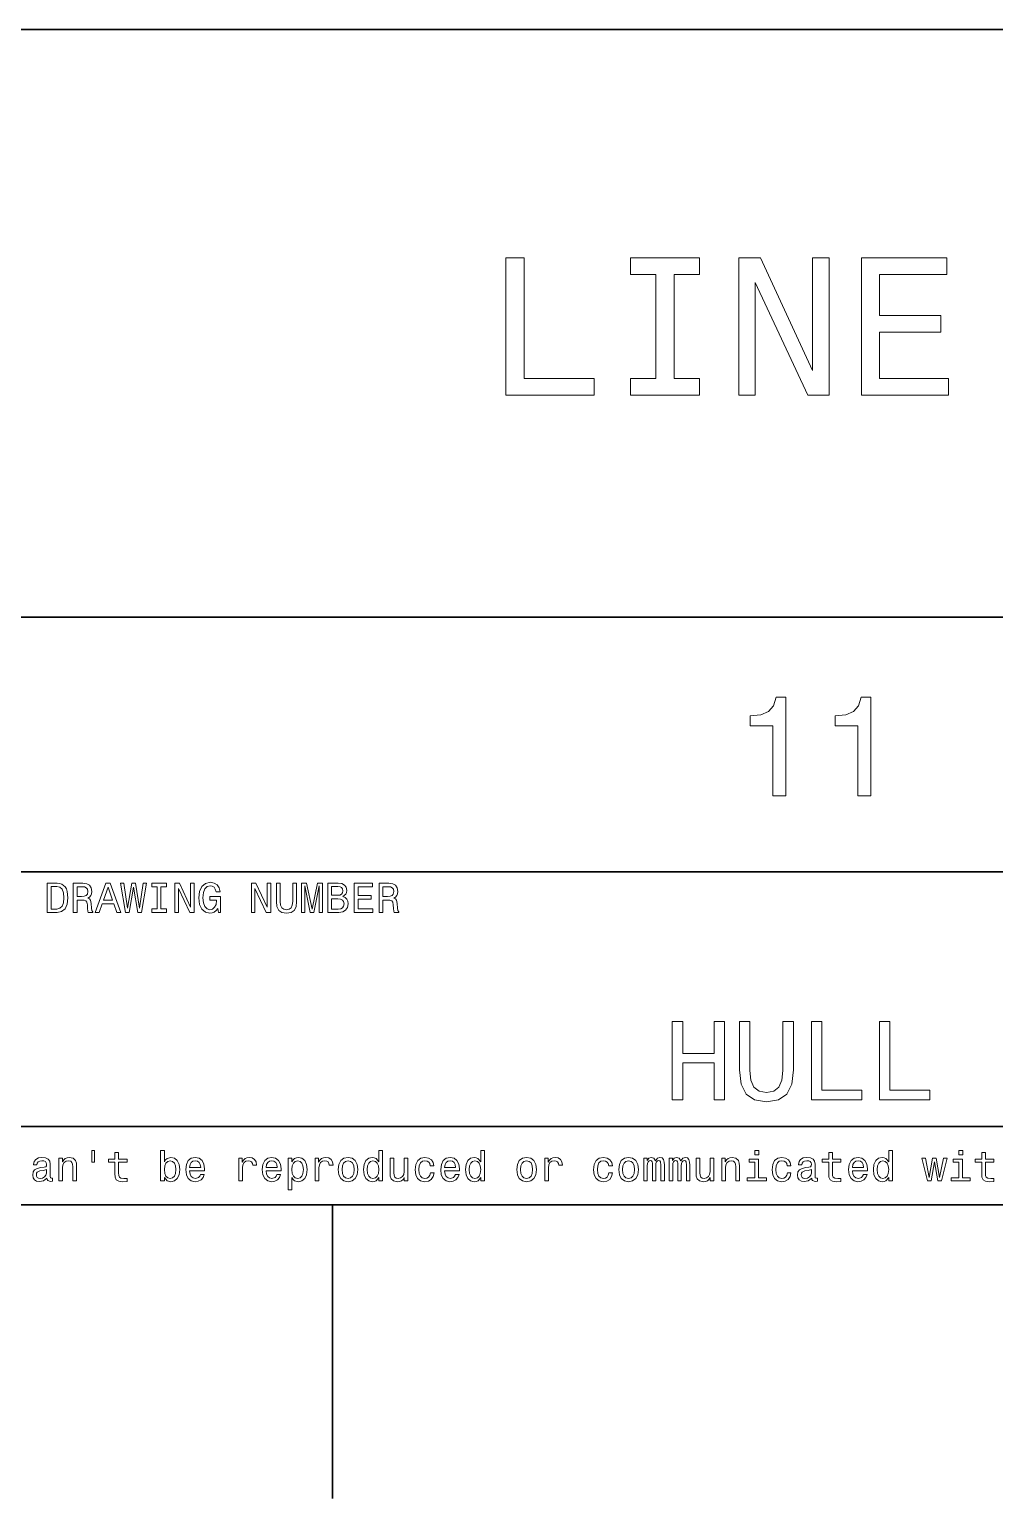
# Model space of a CAD drawing. Extents: x 0 to 1189, y 0 to 841.
# Drawn here: x 1024.2 to 1073.5, y 5 to 80 of the extents above; entities that cross this region are included whole.
import ezdxf

# ---------------------------------------------------------------- set-up
doc = ezdxf.new("R2010")
doc.units = 0

msp = doc.modelspace()

# ---------------------------------------------------------------- linework, layer by layer
at = {"color": 7, "lineweight": 35}
for p, q in [((979, 80), (1169, 80)), ((979, 50), (1144, 50)), ((979, 37), (1144, 37)), ((979, 24), (1144, 24)), ((20, 20), (1169, 20)), ((979, 20), (1169, 20))]:
    msp.add_line(p, q, dxfattribs=at)
at = {"color": 7, "lineweight": 35, "ltscale": 0.375}
msp.add_line((1039.699951, 20), (1039.699951, 5), dxfattribs=at)
at = {"color": 7, "lineweight": 13}
for points in [[(1048.556274, 61.333572), (1053.05481, 61.333572), (1053.05481, 62.180836), (1049.484131, 62.180836), (1049.484131, 68.333572), (1048.556274, 68.333572)], [(1056.211792, 62.180836), (1054.920776, 62.180836), (1054.920776, 61.333572), (1058.430908, 61.333572), (1058.430908, 62.180836), (1057.139771, 62.180836), (1057.139771, 67.486313), (1058.430908, 67.486313), (1058.430908, 68.333572), (1054.920776, 68.333572), (1054.920776, 67.486313), (1056.211792, 67.486313)], [(1060.44812, 61.333572), (1061.285278, 61.333572), (1061.285278, 67.072769), (1063.968384, 61.333572), (1065.047607, 61.333572), (1065.047607, 68.333572), (1064.200317, 68.333572), (1064.200317, 62.594379), (1061.547607, 68.333572), (1060.44812, 68.333572)], [(1066.701782, 61.333572), (1071.139771, 61.333572), (1071.139771, 62.180836), (1067.629761, 62.180836), (1067.629761, 64.551155), (1070.75647, 64.551155), (1070.75647, 65.388329), (1067.629761, 65.388329), (1067.629761, 67.486313), (1071.059082, 67.486313), (1071.059082, 68.333572), (1066.701782, 68.333572)], [(1062.184448, 40.881123), (1062.840088, 40.881123), (1062.840088, 45.917145), (1062.350098, 45.917145), (1062.220459, 45.477665), (1061.96106, 45.182274), (1061.564819, 45.009365), (1061.017212, 44.951729), (1061.017212, 44.440201), (1062.184448, 44.440201)], [(1066.521606, 40.881123), (1067.177246, 40.881123), (1067.177246, 45.917145), (1066.687256, 45.917145), (1066.557617, 45.477665), (1066.298218, 45.182274), (1065.901978, 45.009365), (1065.354492, 44.951729), (1065.354492, 44.440201), (1066.521606, 44.440201)], [(1025.648438, 36.418587), (1025.14917, 36.418587), (1025.14917, 34.918587), (1025.648438, 34.918587), (1025.884033, 34.966137), (1026.059082, 35.11095), (1026.167114, 35.346542), (1026.206055, 35.668587), (1026.171509, 35.997116), (1026.128296, 36.126801), (1026.067749, 36.230545), (1025.8927, 36.371037), (1025.778076, 36.405617)], [(1025.633301, 36.239193), (1025.797607, 36.206772), (1025.909912, 36.107349), (1025.976929, 35.930115), (1025.998535, 35.668587), (1025.974731, 35.415707), (1025.907837, 35.238472), (1025.793213, 35.132565), (1025.633301, 35.09798), (1025.350098, 35.09798), (1025.350098, 36.239193)], [(1026.469727, 34.918587), (1026.670776, 34.918587), (1026.670776, 35.551872), (1026.876099, 35.551872), (1027.027344, 35.545387), (1027.122437, 35.515129), (1027.174316, 35.443802), (1027.195923, 35.31628), (1027.206787, 35.121758), (1027.219727, 34.994236), (1027.245728, 34.918587), (1027.472656, 34.918587), (1027.472656, 34.959652), (1027.422852, 35.020172), (1027.40564, 35.132565), (1027.390503, 35.374638), (1027.35376, 35.554035), (1027.304077, 35.610229), (1027.226196, 35.651295), (1027.312622, 35.70533), (1027.373169, 35.780979), (1027.412109, 35.87608), (1027.425049, 35.990631), (1027.394775, 36.172188), (1027.30835, 36.308357), (1027.165649, 36.390488), (1026.971191, 36.418587), (1026.469727, 36.418587)], [(1026.915039, 36.234871), (1027.046875, 36.221901), (1027.139771, 36.180836), (1027.19812, 36.105186), (1027.217529, 35.986309), (1027.195923, 35.86095), (1027.137573, 35.785301), (1027.038208, 35.746395), (1026.901978, 35.735588), (1026.670776, 35.735588), (1026.670776, 36.234871)], [(1027.595825, 34.918587), (1027.794678, 34.918587), (1027.952393, 35.359509), (1028.551147, 35.359509), (1028.708984, 34.918587), (1028.912109, 34.918587), (1028.363159, 36.42075), (1028.1427, 36.42075)], [(1028.021606, 35.543228), (1028.25293, 36.204609), (1028.484131, 35.543228)], [(1029.145508, 34.918587), (1029.335693, 34.918587), (1029.55188, 36.219738), (1029.774536, 34.918587), (1029.956055, 34.918587), (1030.219727, 36.42075), (1030.046875, 36.42075), (1029.860962, 35.143372), (1029.646973, 36.42075), (1029.458984, 36.42075), (1029.249268, 35.143372), (1029.063354, 36.42075), (1028.886108, 36.42075)], [(1030.755737, 35.100143), (1030.479126, 35.100143), (1030.479126, 34.918587), (1031.231323, 34.918587), (1031.231323, 35.100143), (1030.95459, 35.100143), (1030.95459, 36.23703), (1031.231323, 36.23703), (1031.231323, 36.418587), (1030.479126, 36.418587), (1030.479126, 36.23703), (1030.755737, 36.23703)], [(1031.663574, 34.918587), (1031.842896, 34.918587), (1031.842896, 36.148415), (1032.417847, 34.918587), (1032.64917, 34.918587), (1032.64917, 36.418587), (1032.467529, 36.418587), (1032.467529, 35.188759), (1031.89917, 36.418587), (1031.663574, 36.418587)], [(1033.853027, 35.119595), (1033.889771, 34.918587), (1033.997803, 34.918587), (1033.997803, 35.729107), (1033.45105, 35.729107), (1033.45105, 35.545387), (1033.788208, 35.545387), (1033.788208, 35.532421), (1033.762207, 35.333572), (1033.693115, 35.1866), (1033.587158, 35.093658), (1033.455322, 35.0634), (1033.30835, 35.102303), (1033.193848, 35.219021), (1033.120361, 35.411381), (1033.09436, 35.675072), (1033.118164, 35.9366), (1033.19165, 36.12896), (1033.30835, 36.245678), (1033.466187, 36.286743), (1033.574219, 36.265129), (1033.662842, 36.204609), (1033.727661, 36.103024), (1033.764404, 35.966858), (1033.978394, 35.966858), (1033.922241, 36.174351), (1033.816284, 36.329971), (1033.667114, 36.425072), (1033.479126, 36.459652), (1033.232666, 36.405617), (1033.046875, 36.247837), (1032.927979, 35.999279), (1032.886841, 35.668587), (1032.927979, 35.335735), (1033.046875, 35.087173), (1033.221924, 34.929394), (1033.442383, 34.877522), (1033.565552, 34.89481), (1033.675781, 34.938038), (1033.770874, 35.013687)], [(1035.567017, 34.918587), (1035.746338, 34.918587), (1035.746338, 36.148415), (1036.321289, 34.918587), (1036.552612, 34.918587), (1036.552612, 36.418587), (1036.371094, 36.418587), (1036.371094, 35.188759), (1035.802612, 36.418587), (1035.567017, 36.418587)], [(1036.84436, 35.489193), (1036.874634, 35.219021), (1036.969727, 35.026657), (1037.129639, 34.916424), (1037.360962, 34.877522), (1037.590088, 34.916424), (1037.75, 35.026657), (1037.845093, 35.216858), (1037.877563, 35.489193), (1037.877563, 36.418587), (1037.676514, 36.418587), (1037.676514, 35.478386), (1037.657104, 35.294666), (1037.598755, 35.162823), (1037.499268, 35.085014), (1037.360962, 35.059078), (1037.218262, 35.085014), (1037.118896, 35.162823), (1037.060547, 35.292507), (1037.043213, 35.478386), (1037.043213, 36.418587), (1036.84436, 36.418587)], [(1038.121704, 34.918587), (1038.288208, 34.918587), (1038.288208, 36.280258), (1038.569214, 34.918587), (1038.755005, 34.918587), (1039.033813, 36.280258), (1039.033813, 34.918587), (1039.202393, 34.918587), (1039.202393, 36.418587), (1038.938721, 36.418587), (1038.662109, 35.095821), (1038.387573, 36.418587), (1038.121704, 36.418587)], [(1040.233398, 35.729107), (1040.384766, 35.854465), (1040.423584, 35.938759), (1040.436646, 36.042507), (1040.408447, 36.204609), (1040.324219, 36.321323), (1040.187988, 36.392651), (1039.997803, 36.418587), (1039.463989, 36.418587), (1039.463989, 34.918587), (1040.028076, 34.918587), (1040.229126, 34.948845), (1040.378296, 35.037464), (1040.471191, 35.177952), (1040.503662, 35.368153), (1040.484131, 35.495678), (1040.432251, 35.601585), (1040.348022, 35.679394)], [(1039.956787, 35.796108), (1039.662842, 35.796108), (1039.662842, 36.239193), (1039.974121, 36.239193), (1040.09082, 36.226223), (1040.172852, 36.187317), (1040.222656, 36.120316), (1040.239868, 36.020893), (1040.220459, 35.921467), (1040.168579, 35.852303), (1040.079956, 35.809078)], [(1040.810547, 34.918587), (1041.761475, 34.918587), (1041.761475, 35.100143), (1041.009399, 35.100143), (1041.009399, 35.608067), (1041.679443, 35.608067), (1041.679443, 35.787464), (1041.009399, 35.787464), (1041.009399, 36.23703), (1041.744263, 36.23703), (1041.744263, 36.418587), (1040.810547, 36.418587)], [(1042.083618, 34.918587), (1042.284546, 34.918587), (1042.284546, 35.551872), (1042.489868, 35.551872), (1042.641235, 35.545387), (1042.736328, 35.515129), (1042.788208, 35.443802), (1042.809814, 35.31628), (1042.820557, 35.121758), (1042.833618, 34.994236), (1042.859497, 34.918587), (1043.086426, 34.918587), (1043.086426, 34.959652), (1043.036743, 35.020172), (1043.019409, 35.132565), (1043.004272, 35.374638), (1042.967529, 35.554035), (1042.917847, 35.610229), (1042.840088, 35.651295), (1042.926514, 35.70533), (1042.987061, 35.780979), (1043.025879, 35.87608), (1043.03894, 35.990631), (1043.008667, 36.172188), (1042.922241, 36.308357), (1042.779541, 36.390488), (1042.584961, 36.418587), (1042.083618, 36.418587)], [(1042.528809, 36.234871), (1042.660645, 36.221901), (1042.753662, 36.180836), (1042.812012, 36.105186), (1042.831421, 35.986309), (1042.809814, 35.86095), (1042.751465, 35.785301), (1042.651978, 35.746395), (1042.515869, 35.735588), (1042.284546, 35.735588), (1042.284546, 36.234871)], [(1040.004272, 35.09798), (1039.662842, 35.09798), (1039.662842, 35.614552), (1039.984863, 35.614552), (1040.121094, 35.599422), (1040.218262, 35.554035), (1040.276611, 35.476223), (1040.296143, 35.363831), (1040.276611, 35.244957), (1040.222656, 35.162823), (1040.131836, 35.11311)], [(1057.04895, 25.360231), (1057.584961, 25.360231), (1057.584961, 27.239193), (1059.187256, 27.239193), (1059.187256, 25.360231), (1059.717529, 25.360231), (1059.717529, 29.360231), (1059.187256, 29.360231), (1059.187256, 27.729107), (1057.584961, 27.729107), (1057.584961, 29.360231), (1057.04895, 29.360231)], [(1060.478394, 26.881845), (1060.559082, 26.161385), (1060.812622, 25.648417), (1061.239136, 25.354467), (1061.855835, 25.250721), (1062.466797, 25.354467), (1062.893311, 25.648417), (1063.146973, 26.155621), (1063.233398, 26.881845), (1063.233398, 29.360231), (1062.697388, 29.360231), (1062.697388, 26.853027), (1062.645508, 26.363113), (1062.489868, 26.011528), (1062.224731, 25.804035), (1061.855835, 25.734871), (1061.475464, 25.804035), (1061.210327, 26.011528), (1061.054688, 26.357349), (1061.008545, 26.853027), (1061.008545, 29.360231), (1060.478394, 29.360231)], [(1064.155518, 25.360231), (1066.726196, 25.360231), (1066.726196, 25.844381), (1064.685791, 25.844381), (1064.685791, 29.360231), (1064.155518, 29.360231)], [(1067.625366, 25.360231), (1070.195923, 25.360231), (1070.195923, 25.844381), (1068.155518, 25.844381), (1068.155518, 29.360231), (1067.625366, 29.360231)], [(1027.420776, 22.768372), (1027.420776, 22.180475), (1027.565552, 22.180475), (1027.565552, 22.768372)], [(1028.60083, 22.17399), (1028.60083, 21.592579), (1028.61377, 21.404537), (1028.674316, 21.274855), (1028.79541, 21.199207), (1029.000732, 21.173269), (1029.225464, 21.184076), (1029.225464, 21.348343), (1029.061279, 21.335373), (1028.912109, 21.352665), (1028.832153, 21.4067), (1028.797485, 21.497478), (1028.791016, 21.625), (1028.791016, 22.17399), (1029.225464, 22.17399), (1029.225464, 22.336094), (1028.791016, 22.336094), (1028.791016, 22.675432), (1028.60083, 22.675432), (1028.60083, 22.336094), (1028.272339, 22.336094), (1028.272339, 22.17399)], [(1031.127563, 21.393732), (1031.267944, 21.227304), (1031.460327, 21.173269), (1031.641968, 21.214336), (1031.786743, 21.337536), (1031.877563, 21.534222), (1031.912109, 21.795748), (1031.877563, 22.057276), (1031.784546, 22.251801), (1031.641968, 22.372837), (1031.460327, 22.416065), (1031.270142, 22.359869), (1031.192383, 22.290705), (1031.127563, 22.197765), (1031.127563, 22.766211), (1030.937256, 22.766211), (1030.937256, 21.214336), (1031.127563, 21.214336)], [(1042.070557, 21.393732), (1042.070557, 21.214336), (1042.260742, 21.214336), (1042.260742, 22.766211), (1042.072754, 22.766211), (1042.072754, 22.197765), (1041.927979, 22.36203), (1041.839355, 22.400936), (1041.737671, 22.416065), (1041.553955, 22.372837), (1041.411377, 22.251801), (1041.318359, 22.057276), (1041.286011, 21.795748), (1041.318359, 21.534222), (1041.411377, 21.337536), (1041.553955, 21.214336), (1041.737671, 21.173269), (1041.839355, 21.1884), (1041.930054, 21.227304)], [(1047.275146, 21.393732), (1047.275146, 21.214336), (1047.465332, 21.214336), (1047.465332, 22.766211), (1047.277344, 22.766211), (1047.277344, 22.197765), (1047.132568, 22.36203), (1047.043945, 22.400936), (1046.942383, 22.416065), (1046.758667, 22.372837), (1046.615967, 22.251801), (1046.523071, 22.057276), (1046.490601, 21.795748), (1046.523071, 21.534222), (1046.615967, 21.337536), (1046.758667, 21.214336), (1046.942383, 21.173269), (1047.043945, 21.1884), (1047.134766, 21.227304)], [(1061.462524, 22.766211), (1061.261475, 22.766211), (1061.261475, 22.550072), (1061.462524, 22.550072)], [(1065.033203, 22.17399), (1065.033203, 21.592579), (1065.046143, 21.404537), (1065.106689, 21.274855), (1065.227661, 21.199207), (1065.432983, 21.173269), (1065.657837, 21.184076), (1065.657837, 21.348343), (1065.49353, 21.335373), (1065.34436, 21.352665), (1065.264404, 21.4067), (1065.229858, 21.497478), (1065.223389, 21.625), (1065.223389, 22.17399), (1065.657837, 22.17399), (1065.657837, 22.336094), (1065.223389, 22.336094), (1065.223389, 22.675432), (1065.033203, 22.675432), (1065.033203, 22.336094), (1064.70459, 22.336094), (1064.70459, 22.17399)], [(1068.093628, 21.393732), (1068.093628, 21.214336), (1068.283936, 21.214336), (1068.283936, 22.766211), (1068.095825, 22.766211), (1068.095825, 22.197765), (1067.95105, 22.36203), (1067.862427, 22.400936), (1067.760864, 22.416065), (1067.577148, 22.372837), (1067.434448, 22.251801), (1067.341553, 22.057276), (1067.309082, 21.795748), (1067.341553, 21.534222), (1067.434448, 21.337536), (1067.577148, 21.214336), (1067.760864, 21.173269), (1067.862427, 21.1884), (1067.953125, 21.227304)], [(1071.871826, 22.766211), (1071.670776, 22.766211), (1071.670776, 22.550072), (1071.871826, 22.550072)], [(1072.840088, 22.17399), (1072.840088, 21.592579), (1072.853027, 21.404537), (1072.913574, 21.274855), (1073.034668, 21.199207), (1073.23999, 21.173269), (1073.464722, 21.184076), (1073.464722, 21.348343), (1073.300415, 21.335373), (1073.151367, 21.352665), (1073.071289, 21.4067), (1073.036743, 21.497478), (1073.030273, 21.625), (1073.030273, 22.17399), (1073.464722, 22.17399), (1073.464722, 22.336094), (1073.030273, 22.336094), (1073.030273, 22.675432), (1072.840088, 22.675432), (1072.840088, 22.336094), (1072.511597, 22.336094), (1072.511597, 22.17399)], [(1025.131836, 21.365633), (1025.131836, 21.35915), (1025.1427, 21.285662), (1025.175049, 21.233789), (1025.311279, 21.192722), (1025.417114, 21.210014), (1025.417114, 21.356987), (1025.371704, 21.350504), (1025.311279, 21.378601), (1025.300415, 21.465057), (1025.300415, 22.065922), (1025.274536, 22.219379), (1025.198853, 22.32745), (1025.067017, 22.39229), (1024.881104, 22.416065), (1024.699585, 22.390129), (1024.565552, 22.316643), (1024.481201, 22.202089), (1024.453125, 22.050793), (1024.453125, 22.037823), (1024.623901, 22.037823), (1024.639038, 22.128601), (1024.686646, 22.193443), (1024.764404, 22.232347), (1024.874634, 22.247478), (1024.980591, 22.236671), (1025.056152, 22.20425), (1025.101563, 22.148054), (1025.116699, 22.070244), (1025.108032, 21.979465), (1025.073486, 21.934076), (1024.987061, 21.912464), (1024.824951, 21.895172), (1024.639038, 21.856268), (1024.507202, 21.787104), (1024.429443, 21.679033), (1024.40564, 21.519091), (1024.427246, 21.37644), (1024.494263, 21.270533), (1024.602295, 21.203529), (1024.751465, 21.179754), (1024.952393, 21.225143)], [(1025.110229, 21.620676), (1025.084229, 21.508284), (1025.015137, 21.421829), (1024.911377, 21.365633), (1024.783813, 21.34618), (1024.70166, 21.356987), (1024.643311, 21.391569), (1024.606567, 21.452089), (1024.595825, 21.536383), (1024.604492, 21.61203), (1024.639038, 21.666065), (1024.777344, 21.726583), (1024.952393, 21.752522), (1025.110229, 21.804394)], [(1025.74353, 21.214336), (1025.933716, 21.214336), (1025.933716, 21.884365), (1025.953125, 22.037823), (1026.015869, 22.150215), (1026.113159, 22.219379), (1026.242798, 22.245316), (1026.346558, 22.223701), (1026.411377, 22.165344), (1026.443848, 22.068083), (1026.45459, 21.9384), (1026.45459, 21.214336), (1026.644775, 21.214336), (1026.644775, 21.977304), (1026.636108, 22.130762), (1026.59729, 22.258286), (1026.469727, 22.375), (1026.270874, 22.416065), (1026.160645, 22.400936), (1026.067749, 22.359869), (1025.987793, 22.290705), (1025.925049, 22.197765), (1025.925049, 22.375), (1025.74353, 22.375)], [(1031.717529, 21.795748), (1031.695923, 21.601225), (1031.637573, 21.458572), (1031.544678, 21.372118), (1031.427979, 21.344019), (1031.300415, 21.372118), (1031.20752, 21.458572), (1031.14917, 21.599062), (1031.129639, 21.795748), (1031.14917, 21.990273), (1031.20752, 22.130762), (1031.300415, 22.215057), (1031.427979, 22.245316), (1031.544678, 22.215057), (1031.637573, 22.128601), (1031.695923, 21.988111)], [(1032.415649, 21.739553), (1033.176514, 21.739553), (1033.178711, 21.828169), (1033.144043, 22.076729), (1033.04895, 22.262608), (1032.897705, 22.375), (1032.696655, 22.416065), (1032.5, 22.372837), (1032.348633, 22.251801), (1032.251465, 22.055115), (1032.216797, 21.795748), (1032.249268, 21.529898), (1032.346558, 21.335373), (1032.495605, 21.214336), (1032.690186, 21.173269), (1032.858765, 21.201368), (1032.99707, 21.274855), (1033.098633, 21.391569), (1033.156982, 21.54719), (1032.968994, 21.54719), (1032.930054, 21.460733), (1032.873901, 21.395893), (1032.713989, 21.344019), (1032.59082, 21.367794), (1032.497803, 21.443443), (1032.437256, 21.566643), (1032.415649, 21.733068)], [(1032.415649, 21.899494), (1032.439453, 22.04863), (1032.497803, 22.158861), (1032.586426, 22.225864), (1032.703125, 22.24964), (1032.817749, 22.225864), (1032.906372, 22.158861), (1032.960327, 22.04863), (1032.979858, 21.899494)], [(1034.922852, 21.214336), (1035.113037, 21.214336), (1035.113037, 21.877882), (1035.132568, 22.037823), (1035.190918, 22.152376), (1035.286011, 22.22154), (1035.413574, 22.245316), (1035.508667, 22.230186), (1035.579956, 22.186958), (1035.623169, 22.113472), (1035.638306, 22.014048), (1035.830688, 22.014048), (1035.804688, 22.189121), (1035.733398, 22.31448), (1035.614502, 22.390129), (1035.452393, 22.416065), (1035.342163, 22.398775), (1035.24707, 22.355547), (1035.162842, 22.282061), (1035.095825, 22.182636), (1035.095825, 22.375), (1034.922852, 22.375)], [(1036.319092, 21.739553), (1037.079956, 21.739553), (1037.082153, 21.828169), (1037.047485, 22.076729), (1036.952393, 22.262608), (1036.801147, 22.375), (1036.600098, 22.416065), (1036.403442, 22.372837), (1036.252197, 22.251801), (1036.154907, 22.055115), (1036.120239, 21.795748), (1036.15271, 21.529898), (1036.25, 21.335373), (1036.39917, 21.214336), (1036.593628, 21.173269), (1036.762207, 21.201368), (1036.900513, 21.274855), (1037.002197, 21.391569), (1037.060547, 21.54719), (1036.872437, 21.54719), (1036.833496, 21.460733), (1036.777344, 21.395893), (1036.617432, 21.344019), (1036.494263, 21.367794), (1036.401245, 21.443443), (1036.340698, 21.566643), (1036.319092, 21.733068)], [(1036.319092, 21.899494), (1036.342896, 22.04863), (1036.401245, 22.158861), (1036.489868, 22.225864), (1036.606567, 22.24964), (1036.721191, 22.225864), (1036.809814, 22.158861), (1036.86377, 22.04863), (1036.883301, 21.899494)], [(1037.633301, 22.195604), (1037.633301, 22.375), (1037.443115, 22.375), (1037.443115, 20.764769), (1037.633301, 20.764769), (1037.633301, 21.391569), (1037.700317, 21.289986), (1037.775879, 21.222982), (1037.966064, 21.173269), (1038.147705, 21.214336), (1038.290283, 21.337536), (1038.383301, 21.532061), (1038.417847, 21.795748), (1038.383301, 22.057276), (1038.290283, 22.251801), (1038.147705, 22.372837), (1037.966064, 22.416065), (1037.862427, 22.403097), (1037.773804, 22.36203), (1037.69812, 22.292866)], [(1037.933716, 21.344019), (1037.806152, 21.372118), (1037.713257, 21.458572), (1037.654907, 21.599062), (1037.635376, 21.795748), (1037.654907, 21.990273), (1037.713257, 22.130762), (1037.806152, 22.215057), (1037.933716, 22.245316), (1038.050415, 22.215057), (1038.143311, 22.128601), (1038.20166, 21.988111), (1038.223267, 21.795748), (1038.20166, 21.601225), (1038.143311, 21.458572), (1038.050415, 21.372118)], [(1038.826294, 21.214336), (1039.016602, 21.214336), (1039.016602, 21.877882), (1039.036011, 22.037823), (1039.09436, 22.152376), (1039.189453, 22.22154), (1039.317017, 22.245316), (1039.412109, 22.230186), (1039.483398, 22.186958), (1039.526611, 22.113472), (1039.541748, 22.014048), (1039.734131, 22.014048), (1039.708252, 22.189121), (1039.636841, 22.31448), (1039.517944, 22.390129), (1039.355835, 22.416065), (1039.245605, 22.398775), (1039.150513, 22.355547), (1039.066284, 22.282061), (1038.999268, 22.182636), (1038.999268, 22.375), (1038.826294, 22.375)], [(1040, 21.793587), (1040.034546, 21.529898), (1040.134033, 21.335373), (1040.291748, 21.214336), (1040.50354, 21.173269), (1040.713257, 21.214336), (1040.870972, 21.333212), (1040.970459, 21.527737), (1041.007202, 21.793587), (1040.970459, 22.057276), (1040.870972, 22.253962), (1040.713257, 22.372837), (1040.50354, 22.416065), (1040.291748, 22.372837), (1040.134033, 22.251801), (1040.034546, 22.057276)], [(1040.194458, 21.795748), (1040.213989, 21.990273), (1040.274414, 22.130762), (1040.371704, 22.217218), (1040.50354, 22.247478), (1040.633301, 22.217218), (1040.730469, 22.132925), (1040.791016, 21.990273), (1040.812622, 21.795748), (1040.791016, 21.599062), (1040.730469, 21.456411), (1040.633301, 21.369955), (1040.50354, 21.341858), (1040.371704, 21.369955), (1040.274414, 21.456411), (1040.213989, 21.599062)], [(1041.770142, 22.245316), (1041.895508, 22.215057), (1041.990601, 22.130762), (1042.046753, 21.990273), (1042.068359, 21.795748), (1042.046753, 21.599062), (1041.990601, 21.458572), (1041.895508, 21.372118), (1041.770142, 21.344019), (1041.651245, 21.372118), (1041.560547, 21.458572), (1041.5, 21.601225), (1041.480469, 21.795748), (1041.5, 21.988111), (1041.560547, 22.128601), (1041.651245, 22.215057)], [(1043.553345, 22.375), (1043.363037, 22.375), (1043.363037, 21.704971), (1043.341431, 21.549351), (1043.278809, 21.436958), (1043.181519, 21.367794), (1043.053955, 21.34618), (1042.952393, 21.363472), (1042.887573, 21.415344), (1042.85083, 21.503962), (1042.842163, 21.629322), (1042.842163, 22.375), (1042.651978, 22.375), (1042.651978, 21.61203), (1042.658447, 21.458572), (1042.699585, 21.331051), (1042.824951, 21.214336), (1043.025879, 21.173269), (1043.134033, 21.1884), (1043.226929, 21.227304), (1043.306885, 21.294308), (1043.371704, 21.391569), (1043.371704, 21.214336), (1043.553345, 21.214336)], [(1044.698853, 21.990273), (1044.886841, 21.990273), (1044.8479, 22.163183), (1044.755005, 22.299351), (1044.610229, 22.383644), (1044.422119, 22.416065), (1044.214722, 22.372837), (1044.056885, 22.251801), (1043.95752, 22.055115), (1043.922852, 21.791426), (1043.955322, 21.529898), (1044.052612, 21.335373), (1044.206055, 21.214336), (1044.415649, 21.173269), (1044.601563, 21.20569), (1044.746338, 21.296469), (1044.845825, 21.439119), (1044.889038, 21.629322), (1044.70752, 21.629322), (1044.675049, 21.508284), (1044.614502, 21.417507), (1044.528076, 21.361311), (1044.422119, 21.344019), (1044.290283, 21.372118), (1044.19519, 21.458572), (1044.136841, 21.599062), (1044.117432, 21.797911), (1044.136841, 21.992434), (1044.197388, 22.132925), (1044.294678, 22.219379), (1044.422119, 22.24964), (1044.534546, 22.230186), (1044.618896, 22.180475), (1044.675049, 22.098343)], [(1045.427246, 21.739553), (1046.187988, 21.739553), (1046.190186, 21.828169), (1046.15564, 22.076729), (1046.060547, 22.262608), (1045.90918, 22.375), (1045.70813, 22.416065), (1045.511475, 22.372837), (1045.360229, 22.251801), (1045.262939, 22.055115), (1045.228394, 21.795748), (1045.260742, 21.529898), (1045.358032, 21.335373), (1045.507202, 21.214336), (1045.70166, 21.173269), (1045.870239, 21.201368), (1046.008667, 21.274855), (1046.110229, 21.391569), (1046.168579, 21.54719), (1045.980469, 21.54719), (1045.94165, 21.460733), (1045.885376, 21.395893), (1045.725464, 21.344019), (1045.602295, 21.367794), (1045.509277, 21.443443), (1045.448853, 21.566643), (1045.427246, 21.733068)], [(1045.427246, 21.899494), (1045.450928, 22.04863), (1045.509277, 22.158861), (1045.5979, 22.225864), (1045.714722, 22.24964), (1045.829224, 22.225864), (1045.917847, 22.158861), (1045.971924, 22.04863), (1045.991333, 21.899494)], [(1046.974731, 22.245316), (1047.100098, 22.215057), (1047.19519, 22.130762), (1047.251465, 21.990273), (1047.273071, 21.795748), (1047.251465, 21.599062), (1047.19519, 21.458572), (1047.100098, 21.372118), (1046.974731, 21.344019), (1046.855835, 21.372118), (1046.765137, 21.458572), (1046.70459, 21.601225), (1046.685181, 21.795748), (1046.70459, 21.988111), (1046.765137, 22.128601), (1046.855835, 22.215057)], [(1049.108032, 21.793587), (1049.142578, 21.529898), (1049.242065, 21.335373), (1049.39978, 21.214336), (1049.611694, 21.173269), (1049.821289, 21.214336), (1049.979126, 21.333212), (1050.078491, 21.527737), (1050.115234, 21.793587), (1050.078491, 22.057276), (1049.979126, 22.253962), (1049.821289, 22.372837), (1049.611694, 22.416065), (1049.39978, 22.372837), (1049.242065, 22.251801), (1049.142578, 22.057276)], [(1049.302612, 21.795748), (1049.322021, 21.990273), (1049.382568, 22.130762), (1049.479858, 22.217218), (1049.611694, 22.247478), (1049.741333, 22.217218), (1049.838623, 22.132925), (1049.89917, 21.990273), (1049.920776, 21.795748), (1049.89917, 21.599062), (1049.838623, 21.456411), (1049.741333, 21.369955), (1049.611694, 21.341858), (1049.479858, 21.369955), (1049.382568, 21.456411), (1049.322021, 21.599062)], [(1050.536743, 21.214336), (1050.726929, 21.214336), (1050.726929, 21.877882), (1050.746338, 22.037823), (1050.804688, 22.152376), (1050.899902, 22.22154), (1051.027344, 22.245316), (1051.122437, 22.230186), (1051.193848, 22.186958), (1051.237061, 22.113472), (1051.252197, 22.014048), (1051.444458, 22.014048), (1051.418579, 22.189121), (1051.34729, 22.31448), (1051.228394, 22.390129), (1051.066284, 22.416065), (1050.956055, 22.398775), (1050.860962, 22.355547), (1050.776611, 22.282061), (1050.709595, 22.182636), (1050.709595, 22.375), (1050.536743, 22.375)], [(1053.806885, 21.990273), (1053.994995, 21.990273), (1053.956055, 22.163183), (1053.863037, 22.299351), (1053.718262, 22.383644), (1053.530273, 22.416065), (1053.322754, 22.372837), (1053.164917, 22.251801), (1053.065552, 22.055115), (1053.031006, 21.791426), (1053.063354, 21.529898), (1053.160645, 21.335373), (1053.314087, 21.214336), (1053.523804, 21.173269), (1053.709595, 21.20569), (1053.854492, 21.296469), (1053.953857, 21.439119), (1053.99707, 21.629322), (1053.815552, 21.629322), (1053.783081, 21.508284), (1053.722656, 21.417507), (1053.636108, 21.361311), (1053.530273, 21.344019), (1053.398438, 21.372118), (1053.303345, 21.458572), (1053.244995, 21.599062), (1053.225464, 21.797911), (1053.244995, 21.992434), (1053.30542, 22.132925), (1053.40271, 22.219379), (1053.530273, 22.24964), (1053.642578, 22.230186), (1053.726929, 22.180475), (1053.783081, 22.098343)], [(1054.312622, 21.793587), (1054.34729, 21.529898), (1054.446655, 21.335373), (1054.604492, 21.214336), (1054.816284, 21.173269), (1055.025879, 21.214336), (1055.183716, 21.333212), (1055.283081, 21.527737), (1055.319824, 21.793587), (1055.283081, 22.057276), (1055.183716, 22.253962), (1055.025879, 22.372837), (1054.816284, 22.416065), (1054.604492, 22.372837), (1054.446655, 22.251801), (1054.34729, 22.057276)], [(1054.507202, 21.795748), (1054.526611, 21.990273), (1054.587158, 22.130762), (1054.684448, 22.217218), (1054.816284, 22.247478), (1054.945923, 22.217218), (1055.043213, 22.132925), (1055.10376, 21.990273), (1055.125366, 21.795748), (1055.10376, 21.599062), (1055.043213, 21.456411), (1054.945923, 21.369955), (1054.816284, 21.341858), (1054.684448, 21.369955), (1054.587158, 21.456411), (1054.526611, 21.599062)], [(1055.59436, 21.214336), (1055.769409, 21.214336), (1055.769409, 21.990273), (1055.780273, 22.106987), (1055.812622, 22.191282), (1055.862427, 22.240993), (1055.927246, 22.260447), (1055.979126, 22.243155), (1056.013672, 22.199926), (1056.031006, 22.12644), (1056.037476, 22.029179), (1056.037476, 21.214336), (1056.20166, 21.214336), (1056.20166, 21.990273), (1056.212524, 22.104826), (1056.244995, 22.189121), (1056.296875, 22.240993), (1056.361694, 22.260447), (1056.413574, 22.243155), (1056.44812, 22.199926), (1056.469727, 22.029179), (1056.469727, 21.214336), (1056.644775, 21.214336), (1056.644775, 22.016211), (1056.634033, 22.182636), (1056.599365, 22.310158), (1056.530273, 22.387968), (1056.417847, 22.416065), (1056.286011, 22.372837), (1056.184448, 22.247478), (1056.104492, 22.370676), (1055.970459, 22.416065), (1055.84729, 22.372837), (1055.762939, 22.251801), (1055.762939, 22.375), (1055.59436, 22.375)], [(1056.895508, 21.214336), (1057.070557, 21.214336), (1057.070557, 21.990273), (1057.081421, 22.106987), (1057.11377, 22.191282), (1057.163574, 22.240993), (1057.228394, 22.260447), (1057.280273, 22.243155), (1057.314819, 22.199926), (1057.332153, 22.12644), (1057.338623, 22.029179), (1057.338623, 21.214336), (1057.50293, 21.214336), (1057.50293, 21.990273), (1057.513672, 22.104826), (1057.546143, 22.189121), (1057.598022, 22.240993), (1057.662842, 22.260447), (1057.714722, 22.243155), (1057.749268, 22.199926), (1057.770874, 22.029179), (1057.770874, 21.214336), (1057.945923, 21.214336), (1057.945923, 22.016211), (1057.935181, 22.182636), (1057.900635, 22.310158), (1057.831421, 22.387968), (1057.718994, 22.416065), (1057.587158, 22.372837), (1057.485596, 22.247478), (1057.40564, 22.370676), (1057.271606, 22.416065), (1057.148438, 22.372837), (1057.064087, 22.251801), (1057.064087, 22.375), (1056.895508, 22.375)], [(1059.167114, 22.375), (1058.976929, 22.375), (1058.976929, 21.704971), (1058.955322, 21.549351), (1058.8927, 21.436958), (1058.79541, 21.367794), (1058.667847, 21.34618), (1058.566284, 21.363472), (1058.501465, 21.415344), (1058.464722, 21.503962), (1058.456055, 21.629322), (1058.456055, 22.375), (1058.265869, 22.375), (1058.265869, 21.61203), (1058.272339, 21.458572), (1058.313354, 21.331051), (1058.438721, 21.214336), (1058.639771, 21.173269), (1058.747803, 21.1884), (1058.84082, 21.227304), (1058.920776, 21.294308), (1058.985596, 21.391569), (1058.985596, 21.214336), (1059.167114, 21.214336)], [(1059.573486, 21.214336), (1059.763672, 21.214336), (1059.763672, 21.884365), (1059.783203, 22.037823), (1059.845825, 22.150215), (1059.943115, 22.219379), (1060.072754, 22.245316), (1060.176514, 22.223701), (1060.241333, 22.165344), (1060.273804, 22.068083), (1060.284546, 21.9384), (1060.284546, 21.214336), (1060.474731, 21.214336), (1060.474731, 21.977304), (1060.466187, 22.130762), (1060.427246, 22.258286), (1060.299683, 22.375), (1060.10083, 22.416065), (1059.990601, 22.400936), (1059.897705, 22.359869), (1059.817749, 22.290705), (1059.755005, 22.197765), (1059.755005, 22.375), (1059.573486, 22.375)], [(1061.456055, 21.374279), (1061.456055, 22.336094), (1060.967529, 22.336094), (1060.967529, 22.17399), (1061.265869, 22.17399), (1061.265869, 21.374279), (1060.876831, 21.374279), (1060.876831, 21.214336), (1061.849365, 21.214336), (1061.849365, 21.374279)], [(1062.915039, 21.990273), (1063.103027, 21.990273), (1063.064087, 22.163183), (1062.971191, 22.299351), (1062.826416, 22.383644), (1062.638306, 22.416065), (1062.430786, 22.372837), (1062.273071, 22.251801), (1062.173584, 22.055115), (1062.139038, 21.791426), (1062.171509, 21.529898), (1062.268799, 21.335373), (1062.422241, 21.214336), (1062.631836, 21.173269), (1062.817749, 21.20569), (1062.962524, 21.296469), (1063.062012, 21.439119), (1063.105225, 21.629322), (1062.923584, 21.629322), (1062.891235, 21.508284), (1062.830688, 21.417507), (1062.744263, 21.361311), (1062.638306, 21.344019), (1062.50647, 21.372118), (1062.411377, 21.458572), (1062.353027, 21.599062), (1062.333618, 21.797911), (1062.353027, 21.992434), (1062.413574, 22.132925), (1062.510864, 22.219379), (1062.638306, 22.24964), (1062.750732, 22.230186), (1062.834961, 22.180475), (1062.891235, 22.098343)], [(1064.166382, 21.365633), (1064.166382, 21.35915), (1064.177246, 21.285662), (1064.209717, 21.233789), (1064.345825, 21.192722), (1064.451782, 21.210014), (1064.451782, 21.356987), (1064.406372, 21.350504), (1064.345825, 21.378601), (1064.334961, 21.465057), (1064.334961, 22.065922), (1064.309082, 22.219379), (1064.233398, 22.32745), (1064.101563, 22.39229), (1063.915771, 22.416065), (1063.734131, 22.390129), (1063.600098, 22.316643), (1063.515869, 22.202089), (1063.487793, 22.050793), (1063.487793, 22.037823), (1063.658447, 22.037823), (1063.673584, 22.128601), (1063.721191, 22.193443), (1063.79895, 22.232347), (1063.90918, 22.247478), (1064.015137, 22.236671), (1064.09082, 22.20425), (1064.13623, 22.148054), (1064.151367, 22.070244), (1064.1427, 21.979465), (1064.108032, 21.934076), (1064.021606, 21.912464), (1063.859497, 21.895172), (1063.673584, 21.856268), (1063.541748, 21.787104), (1063.463989, 21.679033), (1063.440186, 21.519091), (1063.461792, 21.37644), (1063.528809, 21.270533), (1063.636841, 21.203529), (1063.786011, 21.179754), (1063.987061, 21.225143)], [(1064.144775, 21.620676), (1064.118896, 21.508284), (1064.049683, 21.421829), (1063.945923, 21.365633), (1063.818481, 21.34618), (1063.736328, 21.356987), (1063.677979, 21.391569), (1063.641235, 21.452089), (1063.630371, 21.536383), (1063.639038, 21.61203), (1063.673584, 21.666065), (1063.812012, 21.726583), (1063.987061, 21.752522), (1064.144775, 21.804394)], [(1066.245728, 21.739553), (1067.00647, 21.739553), (1067.008667, 21.828169), (1066.974121, 22.076729), (1066.879028, 22.262608), (1066.727661, 22.375), (1066.526611, 22.416065), (1066.329956, 22.372837), (1066.178711, 22.251801), (1066.081421, 22.055115), (1066.046875, 21.795748), (1066.079224, 21.529898), (1066.176514, 21.335373), (1066.325684, 21.214336), (1066.520142, 21.173269), (1066.688721, 21.201368), (1066.827148, 21.274855), (1066.928711, 21.391569), (1066.987061, 21.54719), (1066.79895, 21.54719), (1066.760132, 21.460733), (1066.703857, 21.395893), (1066.543945, 21.344019), (1066.420776, 21.367794), (1066.327881, 21.443443), (1066.267334, 21.566643), (1066.245728, 21.733068)], [(1066.245728, 21.899494), (1066.269409, 22.04863), (1066.327881, 22.158861), (1066.416382, 22.225864), (1066.533203, 22.24964), (1066.647705, 22.225864), (1066.736328, 22.158861), (1066.790405, 22.04863), (1066.809814, 21.899494)], [(1067.793213, 22.245316), (1067.918579, 22.215057), (1068.013672, 22.130762), (1068.069946, 21.990273), (1068.091553, 21.795748), (1068.069946, 21.599062), (1068.013672, 21.458572), (1067.918579, 21.372118), (1067.793213, 21.344019), (1067.674316, 21.372118), (1067.583618, 21.458572), (1067.523071, 21.601225), (1067.503662, 21.795748), (1067.523071, 21.988111), (1067.583618, 22.128601), (1067.674316, 22.215057)], [(1070.257202, 21.214336), (1070.430176, 22.199926), (1070.603027, 21.214336), (1070.784546, 21.214336), (1071.069946, 22.375), (1070.88623, 22.375), (1070.693848, 21.389408), (1070.523071, 22.375), (1070.335083, 22.375), (1070.164307, 21.389408), (1069.971924, 22.375), (1069.790405, 22.375), (1070.075684, 21.214336)], [(1071.865234, 21.374279), (1071.865234, 22.336094), (1071.376831, 22.336094), (1071.376831, 22.17399), (1071.675049, 22.17399), (1071.675049, 21.374279), (1071.286011, 21.374279), (1071.286011, 21.214336), (1072.258667, 21.214336), (1072.258667, 21.374279)]]:
    msp.add_lwpolyline(points, close=True, dxfattribs=at)

doc.saveas('drawing.dxf')
